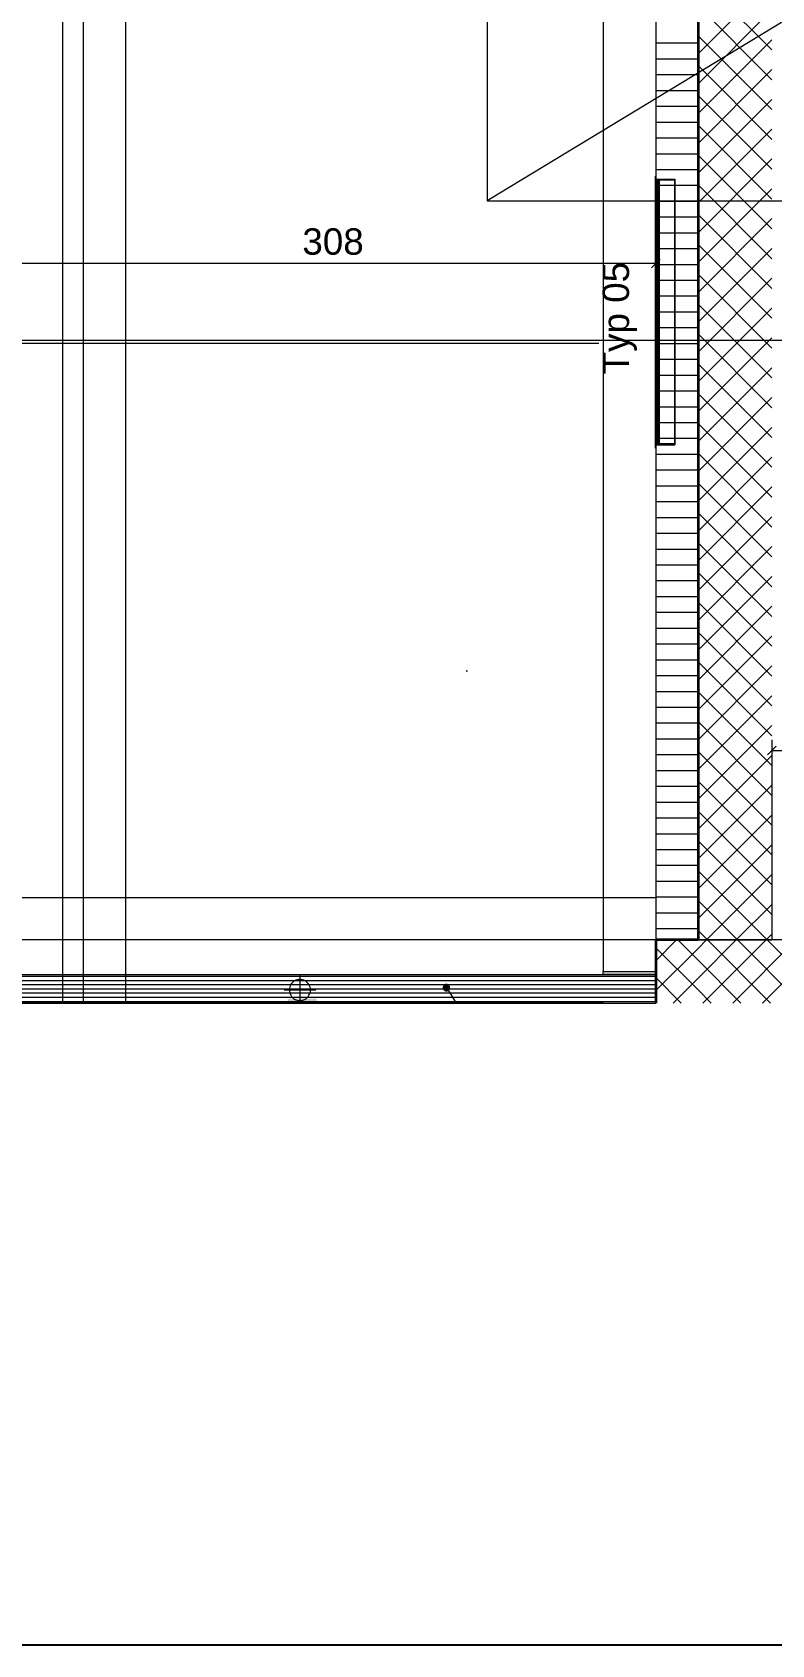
# Model space of a CAD drawing. Extents: x -1132 to 613, y -179 to 712.
# Drawn here: x -778.5 to -708.3, y -174.5 to -21.5 of the extents above; entities that cross this region are included whole.
import ezdxf
from ezdxf.lldxf.tags import DXFTag

# ---------------------------------------------------------------- set-up
doc = ezdxf.new("R2010")
doc.units = 0
doc.layers.get('0').update_dxf_attribs({"lineweight": 13})
for name, color, linetype, lineweight in [('A-____-NOTE-TEXT', 7, 'Continuous', 9), ('A-DETL-____-HDLN', 7, '_Verdeckte Linien_', 9), ('A-DETL-GENF-HDLN', 7, '_Verdeckte Linien_', 9), ('A-FLOR-____-OTLN', 7, 'Continuous', 9), ('A-FLOR-____-OVHD', 7, 'Strichpunkt - Fein', 9), ('A-WALL-____-MCUT', 7, 'Continuous', 35), ('A-WALL-____-PATT', 7, 'Continuous', 35), ('E-LITE-EQPM-OTLN', 7, 'Continuous', 9), ('M-EQPM-____-OTLN', 7, 'Continuous', 9), ('S-COLS-____-OTLN', 7, 'Continuous', 9), ('S-GRID-____-OTLN', 7, 'Continuous', 5), ('Text', 7, 'Continuous', 5)]:
    doc.layers.add(name, color=color, linetype=linetype, lineweight=lineweight)
for name, color, linetype, lineweight, true_color in [('EL01_VVV_Mass', 7, 'Continuous', 13, 0xb2b200), ('EL01_WAN_Kraft', 1, 'Continuous', 13, 0xff0000), ('EL01_WAN_Leuchten', 7, 'Continuous', 13, 0x0080ff), ('EL01_WAN_Leuchtentyp', 7, 'Continuous', 13, 0x0099ff)]:
    doc.layers.add(name, color=color, linetype=linetype, lineweight=lineweight, true_color=true_color)
doc.styles.get("Standard").update_dxf_attribs({"font": 'arial.ttf'})
tags = doc.linetypes.add('_Rasterlinie_', pattern=[0.375, 0.2, -0.05, 0.075, -0.05]).pattern_tags.tags
tags[10:11] = [DXFTag(74, 4), DXFTag(75, 0), DXFTag(340, '0'), DXFTag(46, 1.0), DXFTag(50, 0.0), DXFTag(44, 0.0), DXFTag(45, 0.0)]
tags[8:9] = [DXFTag(74, 4), DXFTag(75, 0), DXFTag(340, '0'), DXFTag(46, 1.0), DXFTag(50, 0.0), DXFTag(44, 0.0), DXFTag(45, 0.0)]
tags[6:7] = [DXFTag(74, 4), DXFTag(75, 0), DXFTag(340, '0'), DXFTag(46, 1.0), DXFTag(50, 0.0), DXFTag(44, 0.0), DXFTag(45, 0.0)]
tags[4:5] = [DXFTag(74, 4), DXFTag(75, 0), DXFTag(340, '0'), DXFTag(46, 1.0), DXFTag(50, 0.0), DXFTag(44, 0.0), DXFTag(45, 0.0)]
tags = doc.linetypes.add('_Verdeckte Linien_', pattern=[0.15, 0.1, -0.05]).pattern_tags.tags
tags[6:7] = [DXFTag(74, 4), DXFTag(75, 0), DXFTag(340, '0'), DXFTag(46, 1.0), DXFTag(50, 0.0), DXFTag(44, 0.0), DXFTag(45, 0.0)]
tags[4:5] = [DXFTag(74, 4), DXFTag(75, 0), DXFTag(340, '0'), DXFTag(46, 1.0), DXFTag(50, 0.0), DXFTag(44, 0.0), DXFTag(45, 0.0)]
tags = doc.linetypes.add('Strichpunkt - Fein', pattern=[0.2, 0.1, -0.05, 0, -0.05]).pattern_tags.tags
tags[10:11] = [DXFTag(74, 4), DXFTag(75, 0), DXFTag(340, '0'), DXFTag(46, 1.0), DXFTag(50, 0.0), DXFTag(44, 0.0), DXFTag(45, 0.0)]
tags[8:9] = [DXFTag(74, 4), DXFTag(75, 0), DXFTag(340, '0'), DXFTag(46, 1.0), DXFTag(50, 0.0), DXFTag(44, 0.0), DXFTag(45, 0.0)]
tags[6:7] = [DXFTag(74, 4), DXFTag(75, 0), DXFTag(340, '0'), DXFTag(46, 1.0), DXFTag(50, 0.0), DXFTag(44, 0.0), DXFTag(45, 0.0)]
tags[4:5] = [DXFTag(74, 4), DXFTag(75, 0), DXFTag(340, '0'), DXFTag(46, 1.0), DXFTag(50, 0.0), DXFTag(44, 0.0), DXFTag(45, 0.0)]

# ---------------------------------------------------------------- blocks, each defined once
blk = doc.blocks.new('Referenz-A0UNPDE96I', base_point=(-1115.89, -117.37))
at = {"layer": 'A-____-NOTE-TEXT', "color": 0, "linetype": 'Continuous', "lineweight": 5, "ltscale": 0.13}
for p, q in [((-753.69, -111.57), (-753.79, -111.66)), ((-753.58, -111.5), (-753.69, -111.57)), ((-753.47, -111.44), (-753.58, -111.5)), ((-753.34, -111.4), (-753.47, -111.44)), ((-753.21, -111.37), (-753.34, -111.4)), ((-753.08, -111.36), (-753.21, -111.37)), ((-753.08, -110.86), (-753.08, -113.6)), ((-752.95, -111.37), (-753.08, -111.36)), ((-752.82, -111.4), (-752.95, -111.37)), ((-752.7, -111.44), (-752.82, -111.4)), ((-752.58, -111.5), (-752.7, -111.44)), ((-752.47, -111.57), (-752.58, -111.5)), ((-752.38, -111.66), (-752.47, -111.57)), ((-754.58, -112.36), (-751.58, -112.36)), ((-754.07, -112.23), (-754.08, -112.36)), ((-754.08, -112.36), (-754.07, -112.49)), ((-754.05, -112.1), (-754.07, -112.23)), ((-754.07, -112.49), (-754.05, -112.62)), ((-754.01, -111.98), (-754.05, -112.1)), ((-754.05, -112.62), (-754.01, -112.75)), ((-753.95, -111.86), (-754.01, -111.98)), ((-754.01, -112.75), (-753.95, -112.86)), ((-753.88, -111.75), (-753.95, -111.86)), ((-753.95, -112.86), (-753.88, -112.97)), ((-753.79, -111.66), (-753.88, -111.75)), ((-753.88, -112.97), (-753.79, -113.07)), ((-753.79, -113.07), (-753.69, -113.16)), ((-753.69, -113.16), (-753.58, -113.23)), ((-752.58, -113.23), (-752.47, -113.16)), ((-752.47, -113.16), (-752.38, -113.07)), ((-752.29, -111.75), (-752.38, -111.66)), ((-752.38, -113.07), (-752.29, -112.97)), ((-752.22, -111.86), (-752.29, -111.75)), ((-752.29, -112.97), (-752.22, -112.86)), ((-752.16, -111.98), (-752.22, -111.86)), ((-752.22, -112.86), (-752.16, -112.75)), ((-752.12, -112.1), (-752.16, -111.98)), ((-752.16, -112.75), (-752.12, -112.62)), ((-752.09, -112.23), (-752.12, -112.1)), ((-752.12, -112.62), (-752.09, -112.49)), ((-752.08, -112.36), (-752.09, -112.23)), ((-752.09, -112.49), (-752.08, -112.36)), ((-753.58, -113.23), (-753.47, -113.29)), ((-753.47, -113.29), (-753.34, -113.33)), ((-753.34, -113.33), (-753.21, -113.35)), ((-753.21, -113.35), (-753.08, -113.36)), ((-753.08, -113.36), (-752.95, -113.35)), ((-752.95, -113.35), (-752.82, -113.33)), ((-752.82, -113.33), (-752.7, -113.29)), ((-752.7, -113.29), (-752.58, -113.23))]:
    blk.add_line(p, q, dxfattribs=at)
at = {"layer": 'A-____-NOTE-TEXT', "color": 7, "linetype": 'Continuous', "lineweight": 5, "ltscale": 0.13, "true_color": 0xffffff}
for points in [[(-754.25, -113.6), (-751.5, -113.6), (-754.25, -113.2)], [(-751.5, -113.6), (-754.25, -113.2), (-751.5, -113.2)]]:
    blk.add_solid(points, dxfattribs=at)
at = {"layer": 'A-DETL-____-HDLN', "color": 0, "linetype": '_Verdeckte Linien_', "ltscale": 0.13}
for p, q in [((-735.31, 186.48), (-735.31, -37.52)), ((-775.61, 1.48), (-775.61, -113.6)), ((-769.61, -113.6), (-769.61, -3.52)), ((-735.31, -37.52), (-510.21, -37.52)), ((-837.91, -51.02), (-724.71, -51.02))]:
    blk.add_line(p, q, dxfattribs=at)
at = {"layer": 'A-DETL-GENF-HDLN', "color": 0, "linetype": '_Verdeckte Linien_', "ltscale": 0.13}
blk.add_line((-365.61, 186.48), (-735.31, -37.52), dxfattribs=at)
at = {"layer": 'A-FLOR-____-OTLN', "color": 0, "linetype": 'Continuous', "ltscale": 0.13}
for p, q in [((-837.41, -110.9), (-724.31, -110.9)), ((-724.31, -110.9), (-724.31, -110.62)), ((-724.31, -110.89), (-719.31, -110.89)), ((-724.31, -113.6), (-837.41, -113.6)), ((-724.31, -113.6), (-724.31, -113.6))]:
    blk.add_line(p, q, dxfattribs=at)
at = {"layer": 'A-FLOR-____-OVHD', "color": 0, "linetype": 'Strichpunkt - Fein', "ltscale": 0.13}
for p, q in [((-719.31, -103.62), (-842.41, -103.62)), ((-231.11, -107.62), (-995.01, -107.62))]:
    blk.add_line(p, q, dxfattribs=at)
at = {"layer": 'A-WALL-____-MCUT', "color": 0, "linetype": 'Continuous', "ltscale": 0.35}
for p, q in [((-715.31, 261.68), (-715.31, -107.62)), ((-715.31, -107.62), (-719.31, -107.62)), ((-719.31, -107.62), (-719.31, -113.6))]:
    blk.add_line(p, q, dxfattribs=at)
at = {"layer": 'A-WALL-____-MCUT', "color": 0, "linetype": 'Continuous', "lineweight": 9, "ltscale": 0.13}
for p, q in [((-719.31, 90.34), (-719.31, -107.62)), ((-715.31, -107.62), (-708.31, -107.62))]:
    blk.add_line(p, q, dxfattribs=at)
at = {"layer": 'A-WALL-____-PATT', "color": 0, "linetype": 'Continuous', "lineweight": 9, "ltscale": 0.13}
for p, q in [((-715.31, -23.57), (-709.26, -17.52)), ((-708.31, -23.2), (-713.99, -17.52)), ((-708.31, -26.02), (-715.31, -19.02)), ((-715.31, -26.4), (-708.31, -19.4)), ((-715.31, -22.57), (-719.31, -22.57)), ((-708.31, -28.85), (-715.31, -21.85)), ((-715.31, -29.23), (-708.31, -22.23)), ((-715.31, -24.07), (-719.31, -24.07)), ((-715.31, -25.57), (-719.31, -25.57)), ((-708.31, -31.68), (-715.31, -24.68)), ((-715.31, -32.06), (-708.31, -25.06)), ((-715.31, -27.07), (-719.31, -27.07)), ((-708.31, -34.51), (-715.31, -27.51)), ((-715.31, -28.57), (-719.31, -28.57)), ((-715.31, -34.89), (-708.31, -27.89)), ((-715.31, -30.07), (-719.31, -30.07)), ((-708.31, -37.34), (-715.31, -30.34)), ((-715.31, -31.57), (-719.31, -31.57)), ((-715.31, -37.71), (-708.31, -30.71)), ((-715.31, -33.07), (-719.31, -33.07)), ((-708.31, -40.17), (-715.31, -33.17)), ((-715.31, -40.54), (-708.31, -33.54)), ((-715.31, -34.57), (-719.31, -34.57)), ((-715.31, -36.07), (-719.31, -36.07)), ((-708.31, -43), (-715.31, -36)), ((-715.31, -43.37), (-708.31, -36.37)), ((-715.31, -37.57), (-719.31, -37.57)), ((-715.31, -39.07), (-719.31, -39.07)), ((-708.31, -45.82), (-715.31, -38.82)), ((-715.31, -46.2), (-708.31, -39.2)), ((-715.31, -40.57), (-719.31, -40.57)), ((-715.31, -42.07), (-719.31, -42.07)), ((-708.31, -48.65), (-715.31, -41.65)), ((-715.31, -49.03), (-708.31, -42.03)), ((-715.31, -43.57), (-719.31, -43.57)), ((-715.31, -45.07), (-719.31, -45.07)), ((-708.31, -51.48), (-715.31, -44.48)), ((-715.31, -51.86), (-708.31, -44.86)), ((-715.31, -46.57), (-719.31, -46.57)), ((-708.31, -54.31), (-715.31, -47.31)), ((-715.31, -48.07), (-719.31, -48.07)), ((-715.31, -54.68), (-708.31, -47.68)), ((-715.31, -49.57), (-719.31, -49.57)), ((-708.31, -57.14), (-715.31, -50.14)), ((-715.31, -51.07), (-719.31, -51.07)), ((-715.31, -57.51), (-708.31, -50.51)), ((-715.31, -52.57), (-719.31, -52.57)), ((-708.31, -59.97), (-715.31, -52.97)), ((-715.31, -60.34), (-708.31, -53.34)), ((-715.31, -54.07), (-719.31, -54.07)), ((-715.31, -55.57), (-719.31, -55.57)), ((-708.31, -62.79), (-715.31, -55.79)), ((-715.31, -63.17), (-708.31, -56.17)), ((-715.31, -57.07), (-719.31, -57.07)), ((-715.31, -58.57), (-719.31, -58.57)), ((-708.31, -65.62), (-715.31, -58.62)), ((-715.31, -66), (-708.31, -59)), ((-715.31, -60.07), (-719.31, -60.07)), ((-715.31, -61.57), (-719.31, -61.57)), ((-708.31, -68.45), (-715.31, -61.45)), ((-715.31, -68.83), (-708.31, -61.83)), ((-715.31, -63.07), (-719.31, -63.07)), ((-715.31, -64.57), (-719.31, -64.57)), ((-708.31, -71.28), (-715.31, -64.28)), ((-715.31, -71.65), (-708.31, -64.65)), ((-715.31, -66.07), (-719.31, -66.07)), ((-708.31, -74.11), (-715.31, -67.11)), ((-715.31, -67.57), (-719.31, -67.57)), ((-715.31, -74.48), (-708.31, -67.48)), ((-715.31, -69.07), (-719.31, -69.07)), ((-708.31, -76.94), (-715.31, -69.94)), ((-715.31, -77.31), (-708.31, -70.31)), ((-715.31, -70.57), (-719.31, -70.57)), ((-715.31, -72.07), (-719.31, -72.07)), ((-708.31, -79.76), (-715.31, -72.76)), ((-715.31, -80.14), (-708.31, -73.14)), ((-715.31, -73.57), (-719.31, -73.57)), ((-715.31, -75.07), (-719.31, -75.07)), ((-708.31, -82.59), (-715.31, -75.59)), ((-715.31, -82.97), (-708.31, -75.97)), ((-715.31, -76.57), (-719.31, -76.57)), ((-715.31, -78.07), (-719.31, -78.07)), ((-708.31, -85.42), (-715.31, -78.42)), ((-715.31, -85.8), (-708.31, -78.8)), ((-715.31, -79.57), (-719.31, -79.57)), ((-715.31, -81.07), (-719.31, -81.07)), ((-715.31, -82.57), (-719.31, -82.57)), ((-708.31, -88.25), (-715.31, -81.25)), ((-715.31, -88.63), (-708.31, -81.63)), ((-715.31, -84.07), (-719.31, -84.07)), ((-708.31, -91.08), (-715.31, -84.08)), ((-715.31, -85.57), (-719.31, -85.57)), ((-715.31, -91.45), (-708.31, -84.45)), ((-715.31, -87.07), (-719.31, -87.07)), ((-708.31, -93.91), (-715.31, -86.91)), ((-715.31, -88.57), (-719.31, -88.57)), ((-715.31, -94.28), (-708.31, -87.28)), ((-715.31, -90.07), (-719.31, -90.07)), ((-708.31, -96.74), (-715.31, -89.74)), ((-715.31, -97.11), (-708.31, -90.11)), ((-715.31, -91.57), (-719.31, -91.57)), ((-715.31, -93.07), (-719.31, -93.07)), ((-708.31, -99.56), (-715.31, -92.56)), ((-715.31, -99.94), (-708.31, -92.94)), ((-715.31, -94.57), (-719.31, -94.57)), ((-715.31, -96.07), (-719.31, -96.07)), ((-708.31, -102.39), (-715.31, -95.39)), ((-715.31, -102.77), (-708.31, -95.77)), ((-715.31, -97.57), (-719.31, -97.57)), ((-715.31, -99.07), (-719.31, -99.07)), ((-708.31, -105.22), (-715.31, -98.22)), ((-715.31, -105.6), (-708.31, -98.6)), ((-715.31, -100.57), (-719.31, -100.57)), ((-715.31, -102.07), (-719.31, -102.07)), ((-708.74, -107.62), (-715.31, -101.05)), ((-714.51, -107.62), (-708.31, -101.42)), ((-715.31, -103.57), (-719.31, -103.57)), ((-711.57, -107.62), (-715.31, -103.88)), ((-715.31, -105.07), (-719.31, -105.07)), ((-711.68, -107.62), (-708.31, -104.25)), ((-715.31, -106.57), (-719.31, -106.57)), ((-714.4, -107.62), (-715.31, -106.71)), ((-719.31, -109.6), (-717.34, -107.62)), ((-715.31, -112.36), (-719.31, -108.36)), ((-719.31, -112.42), (-715.31, -108.42)), ((-715.31, -109.53), (-717.23, -107.62)), ((-715.31, -108.42), (-714.51, -107.62)), ((-715.31, -111.25), (-711.68, -107.62)), ((-714.84, -113.6), (-708.86, -107.62)), ((-708.42, -113.6), (-714.4, -107.62)), ((-712.01, -113.6), (-706.03, -107.62)), ((-705.59, -113.6), (-711.57, -107.62)), ((-709.18, -113.6), (-703.2, -107.62)), ((-708.86, -107.62), (-708.31, -107.08)), ((-702.76, -113.6), (-708.74, -107.62)), ((-711.25, -113.6), (-715.31, -109.53)), ((-716.9, -113.6), (-719.31, -111.19)), ((-717.67, -113.6), (-715.31, -111.25)), ((-714.07, -113.6), (-715.31, -112.36))]:
    blk.add_line(p, q, dxfattribs=at)
at = {"layer": 'E-LITE-EQPM-OTLN', "color": 0, "linetype": 'Continuous', "ltscale": 0.13}
for p, q in [((-719.35, -35.17), (-719.31, -35.17)), ((-719.35, -35.17), (-719.31, -35.17)), ((-719.35, -35.17), (-719.35, -60.96)), ((-719.35, -35.56), (-719.35, -35.17)), ((-719.31, -35.56), (-719.35, -35.56)), ((-719.35, -35.56), (-719.35, -60.56)), ((-719.31, -35.56), (-719.35, -35.56)), ((-719.35, -60.56), (-719.35, -35.56)), ((-719.35, -35.56), (-719.35, -60.56)), ((-719.31, -60.56), (-719.35, -60.56)), ((-719.35, -60.96), (-719.35, -60.56)), ((-719.35, -60.56), (-719.31, -60.56)), ((-719.35, -60.96), (-719.31, -60.96)), ((-719.31, -60.96), (-719.35, -60.96))]:
    blk.add_line(p, q, dxfattribs=at)
at = {"layer": 'M-EQPM-____-OTLN', "color": 0, "linetype": 'Continuous', "ltscale": 0.13}
for p, q in [((-842.41, -111.05), (-719.31, -111.05)), ((-842.41, -111.45), (-719.31, -111.45)), ((-719.31, -110.89), (-724.31, -110.89)), ((-724.31, -110.89), (-719.31, -110.89)), ((-719.31, -110.9), (-724.31, -110.9)), ((-842.41, -111.85), (-719.31, -111.85)), ((-842.41, -112.25), (-719.31, -112.25)), ((-842.41, -112.65), (-719.31, -112.65)), ((-842.41, -113.05), (-719.31, -113.05)), ((-842.41, -113.45), (-719.31, -113.45)), ((-842.41, -113.6), (-719.31, -113.6))]:
    blk.add_line(p, q, dxfattribs=at)
at = {"layer": 'S-COLS-____-OTLN', "color": 0, "linetype": 'Continuous', "ltscale": 0.13}
for p, q in [((-724.31, 72.33), (-724.31, -51.33)), ((-724.31, -51.33), (-724.31, -110.62)), ((-724.31, -110.62), (-719.31, -110.62))]:
    blk.add_line(p, q, dxfattribs=at)
at = {"layer": 'S-GRID-____-OTLN', "color": 0, "linetype": '_Rasterlinie_', "ltscale": 0.13}
for p, q in [((-773.61, -113.6), (-773.61, 631.48)), ((-1107.61, -50.72), (103.38, -50.72))]:
    blk.add_line(p, q, dxfattribs=at)
at = {"layer": 'Text', "color": 0, "linetype": 'Continuous', "ltscale": 0.13}
for p, q in [((-739.47, -112.07), (-739.48, -112.1)), ((-739.48, -112.1), (-739.48, -112.14)), ((-739.48, -112.14), (-739.48, -112.18)), ((-739.48, -112.18), (-739.47, -112.22)), ((-739.46, -112.03), (-739.47, -112.07)), ((-739.47, -112.22), (-739.46, -112.26)), ((-739.44, -111.99), (-739.46, -112.03)), ((-739.46, -112.26), (-739.44, -112.29)), ((-739.42, -111.96), (-739.44, -111.99)), ((-739.44, -112.29), (-739.42, -112.33)), ((-739.39, -111.93), (-739.42, -111.96)), ((-739.42, -112.33), (-739.39, -112.36)), ((-739.36, -111.91), (-739.39, -111.93)), ((-739.39, -112.36), (-739.36, -112.38)), ((-739.33, -111.88), (-739.36, -111.91)), ((-739.36, -112.38), (-739.33, -112.4)), ((-739.3, -111.87), (-739.33, -111.88)), ((-739.33, -112.4), (-739.3, -112.42)), ((-739.26, -111.85), (-739.3, -111.87)), ((-739.3, -112.42), (-739.26, -112.43)), ((-739.22, -111.85), (-739.26, -111.85)), ((-739.26, -112.43), (-739.22, -112.44)), ((-739.18, -111.84), (-739.22, -111.85)), ((-739.22, -112.44), (-739.18, -112.44)), ((-739.14, -111.85), (-739.18, -111.84)), ((-739.18, -112.14), (-738.27, -113.6)), ((-739.18, -112.44), (-739.14, -112.44)), ((-739.1, -111.85), (-739.14, -111.85)), ((-739.14, -112.44), (-739.1, -112.43)), ((-739.07, -111.87), (-739.1, -111.85)), ((-739.1, -112.43), (-739.07, -112.42)), ((-739.03, -111.88), (-739.07, -111.87)), ((-739.07, -112.42), (-739.03, -112.4)), ((-739, -111.91), (-739.03, -111.88)), ((-739.03, -112.4), (-739, -112.38)), ((-738.97, -111.93), (-739, -111.91)), ((-739, -112.38), (-738.97, -112.36)), ((-738.94, -111.96), (-738.97, -111.93)), ((-738.97, -112.36), (-738.94, -112.33)), ((-738.92, -111.99), (-738.94, -111.96)), ((-738.94, -112.33), (-738.92, -112.29)), ((-738.9, -112.03), (-738.92, -111.99)), ((-738.92, -112.29), (-738.9, -112.26)), ((-738.89, -112.07), (-738.9, -112.03)), ((-738.9, -112.26), (-738.89, -112.22)), ((-738.88, -112.1), (-738.89, -112.07)), ((-738.89, -112.22), (-738.88, -112.18)), ((-738.88, -112.14), (-738.88, -112.1)), ((-738.88, -112.18), (-738.88, -112.14))]:
    blk.add_line(p, q, dxfattribs=at)
for points in [[(-739.47, -112.1), (-739.48, -112.1), (-739.47, -112.05)], [(-739.48, -112.14), (-739.48, -112.14), (-739.48, -112.1)], [(-739.47, -112.19), (-739.48, -112.19), (-739.48, -112.1)], [(-739.47, -112.24), (-739.47, -112.1), (-739.48, -112.1)], [(-739.48, -112.19), (-739.48, -112.14), (-739.48, -112.14)], [(-739.47, -112.24), (-739.47, -112.19), (-739.48, -112.19)], [(-739.45, -112.05), (-739.47, -112.05), (-739.45, -112.01)], [(-739.45, -112.24), (-739.47, -112.24), (-739.47, -112.05)], [(-739.45, -112.28), (-739.45, -112.05), (-739.47, -112.05)], [(-739.45, -112.28), (-739.45, -112.24), (-739.47, -112.24)], [(-739.42, -112.01), (-739.45, -112.01), (-739.42, -111.97)], [(-739.43, -112.28), (-739.45, -112.28), (-739.45, -112.01)], [(-739.42, -112.32), (-739.42, -112.01), (-739.45, -112.01)], [(-739.42, -112.32), (-739.43, -112.28), (-739.45, -112.28)], [(-739.39, -111.97), (-739.42, -111.97), (-739.39, -111.93)], [(-739.4, -112.32), (-739.42, -112.32), (-739.42, -111.97)], [(-739.39, -112.36), (-739.39, -111.97), (-739.42, -111.97)], [(-739.39, -112.36), (-739.4, -112.32), (-739.42, -112.32)], [(-739.36, -111.93), (-739.39, -111.93), (-739.36, -111.9)], [(-739.36, -112.36), (-739.39, -112.36), (-739.39, -111.93)], [(-739.36, -112.39), (-739.36, -111.93), (-739.39, -111.93)], [(-739.36, -112.39), (-739.36, -112.36), (-739.39, -112.36)], [(-739.32, -111.9), (-739.36, -111.9), (-739.32, -111.88)], [(-739.32, -112.39), (-739.36, -112.39), (-739.36, -111.9)], [(-739.32, -112.41), (-739.32, -111.9), (-739.36, -111.9)], [(-739.32, -112.41), (-739.32, -112.39), (-739.36, -112.39)], [(-739.27, -111.88), (-739.32, -111.88), (-739.27, -111.86)], [(-739.28, -112.41), (-739.32, -112.41), (-739.32, -111.88)], [(-739.27, -112.43), (-739.27, -111.88), (-739.32, -111.88)], [(-739.27, -112.43), (-739.28, -112.41), (-739.32, -112.41)], [(-739.23, -111.86), (-739.27, -111.86), (-739.23, -111.85)], [(-739.23, -112.43), (-739.27, -112.43), (-739.27, -111.86)], [(-739.23, -112.44), (-739.23, -111.86), (-739.27, -111.86)], [(-739.23, -112.44), (-739.23, -112.43), (-739.27, -112.43)], [(-739.18, -111.85), (-739.23, -111.85), (-739.18, -111.84)], [(-739.18, -112.44), (-739.23, -112.44), (-739.23, -111.85)], [(-739.18, -112.44), (-739.18, -111.85), (-739.23, -111.85)], [(-739.18, -112.44), (-739.18, -112.44), (-739.23, -112.44)], [(-739.13, -112.44), (-739.18, -112.44), (-739.18, -111.84)], [(-739.13, -111.85), (-739.18, -111.85), (-739.18, -111.84)], [(-739.13, -112.44), (-739.13, -111.85), (-739.18, -111.85)], [(-739.18, -112.44), (-739.13, -112.44), (-739.18, -112.44)], [(-739.09, -112.43), (-739.13, -112.43), (-739.13, -111.85)], [(-739.09, -111.86), (-739.13, -111.86), (-739.13, -111.85)], [(-739.09, -112.43), (-739.09, -111.86), (-739.13, -111.86)], [(-739.13, -112.44), (-739.09, -112.43), (-739.13, -112.43)], [(-739.05, -112.41), (-739.09, -112.41), (-739.09, -111.86)], [(-739.05, -111.88), (-739.09, -111.88), (-739.09, -111.86)], [(-739.05, -112.41), (-739.05, -111.88), (-739.09, -111.88)], [(-739.09, -112.43), (-739.05, -112.41), (-739.09, -112.41)], [(-739.01, -112.39), (-739.05, -112.39), (-739.05, -111.88)], [(-739.01, -111.9), (-739.04, -111.9), (-739.05, -111.88)], [(-739.05, -112.41), (-739.01, -112.39), (-739.05, -112.39)], [(-739.01, -112.39), (-739.01, -111.9), (-739.04, -111.9)], [(-738.97, -112.36), (-739.01, -112.36), (-739.01, -111.9)], [(-738.97, -111.93), (-739, -111.93), (-739.01, -111.9)], [(-739.01, -112.39), (-738.97, -112.36), (-739.01, -112.36)], [(-738.97, -112.36), (-738.97, -111.93), (-739, -111.93)], [(-738.94, -112.32), (-738.97, -112.32), (-738.97, -111.93)], [(-738.94, -111.97), (-738.97, -111.97), (-738.97, -111.93)], [(-738.94, -112.32), (-738.94, -111.97), (-738.97, -111.97)], [(-738.97, -112.36), (-738.94, -112.32), (-738.97, -112.32)], [(-738.91, -112.28), (-738.94, -112.28), (-738.94, -111.97)], [(-738.91, -112.01), (-738.94, -112.01), (-738.94, -111.97)], [(-738.91, -112.28), (-738.91, -112.01), (-738.94, -112.01)], [(-738.94, -112.32), (-738.91, -112.28), (-738.94, -112.28)], [(-738.9, -112.24), (-738.91, -112.24), (-738.91, -112.01)], [(-738.9, -112.05), (-738.91, -112.05), (-738.91, -112.01)], [(-738.9, -112.24), (-738.9, -112.05), (-738.91, -112.05)], [(-738.91, -112.28), (-738.9, -112.24), (-738.91, -112.24)], [(-738.89, -112.19), (-738.9, -112.19), (-738.9, -112.05)], [(-738.89, -112.1), (-738.89, -112.1), (-738.9, -112.05)], [(-738.9, -112.24), (-738.89, -112.19), (-738.9, -112.19)], [(-738.89, -112.19), (-738.89, -112.1), (-738.89, -112.1)], [(-738.88, -112.14), (-738.89, -112.14), (-738.89, -112.1)], [(-738.89, -112.19), (-738.88, -112.14), (-738.89, -112.14)]]:
    blk.add_solid(points, dxfattribs=at)
blk = doc.blocks.new('IfcFlowTerminal-A0UNPEVX6I', base_point=(-719.35, -60.96))
at = {"color": 0, "lineweight": -2}
for p, q in [((-719.35, -60.96), (-719.35, -35.17)), ((-719.35, -35.17), (-719.31, -35.17)), ((-719.35, -35.17), (-719.35, -35.17)), ((-719.35, -35.17), (-719.31, -35.17)), ((-719.35, -35.17), (-719.35, -60.96)), ((-719.31, -35.17), (-719.31, -60.96)), ((-719.31, -35.17), (-719.31, -35.17)), ((-719.31, -60.96), (-719.31, -35.17)), ((-717.51, -35.56), (-719.35, -35.56)), ((-719.35, -35.56), (-719.35, -60.56)), ((-717.51, -35.56), (-719.35, -35.56)), ((-719.35, -35.56), (-719.35, -35.56)), ((-719.35, -35.56), (-719.35, -60.56)), ((-719.31, -60.66), (-719.31, -35.46)), ((-719.31, -35.46), (-717.51, -35.46)), ((-719.31, -35.46), (-719.31, -35.46)), ((-719.31, -35.46), (-717.51, -35.46)), ((-719.31, -35.46), (-719.31, -60.66)), ((-719.15, -35.56), (-719.15, -60.56)), ((-719.15, -60.56), (-719.15, -35.56)), ((-719.15, -35.56), (-719.15, -35.56)), ((-719.15, -35.56), (-718.99, -35.56)), ((-718.99, -35.56), (-719.15, -35.56)), ((-718.99, -35.56), (-718.99, -35.56)), ((-718.99, -35.56), (-718.99, -60.56)), ((-718.99, -60.56), (-718.99, -35.56)), ((-717.51, -35.46), (-717.51, -60.66)), ((-717.51, -35.46), (-717.51, -35.46)), ((-717.51, -35.46), (-717.51, -60.66)), ((-717.51, -60.56), (-717.51, -35.56)), ((-717.51, -35.56), (-717.51, -35.56)), ((-717.51, -35.56), (-717.51, -60.56)), ((-717.51, -60.56), (-719.35, -60.56)), ((-719.35, -60.56), (-719.35, -60.56)), ((-719.35, -60.56), (-717.51, -60.56)), ((-719.35, -60.96), (-719.35, -60.96)), ((-719.35, -60.96), (-719.31, -60.96)), ((-719.31, -60.96), (-719.35, -60.96)), ((-719.31, -60.66), (-719.31, -60.66)), ((-719.31, -60.66), (-717.51, -60.66)), ((-717.51, -60.66), (-719.31, -60.66)), ((-719.31, -60.96), (-719.31, -60.96)), ((-719.15, -60.56), (-719.15, -60.56)), ((-718.99, -60.56), (-719.15, -60.56)), ((-718.99, -60.56), (-719.15, -60.56)), ((-718.99, -60.56), (-718.99, -60.56)), ((-717.51, -60.56), (-717.51, -60.56)), ((-717.51, -60.66), (-717.51, -60.66))]:
    blk.add_line(p, q, dxfattribs=at)
blk = doc.blocks.new('Maß-A0UNPF776I', base_point=(-781.28, -107.62))
at = {"color": 0, "lineweight": -2}
for p, q in [((-780.86, -44.45), (-780.86, -17.65)), ((-719.31, -42.45), (-719.31, -107.62)), ((-781.28, -43.87), (-780.45, -43.04)), ((-719.31, -43.45), (-780.86, -43.45)), ((-719.73, -43.87), (-718.9, -43.04))]:
    blk.add_line(p, q, dxfattribs=at)
at = {"color": 0, "lineweight": -2, "insert": (-752.85, -40.12), "char_height": 2.5, "attachment_point": 1}
blk.add_mtext('{\\fArial;308}', dxfattribs=at)
blk = doc.blocks.new('Maß-A0UNPFZD6I', base_point=(-708.73, -107.62))
at = {"color": 0, "lineweight": -2}
for p, q in [((-675.18, -90.65), (-675.18, -86.1)), ((-708.31, -88.65), (-708.31, -107.62)), ((-707.9, -89.24), (-708.73, -90.07)), ((-708.31, -89.65), (-675.18, -89.65)), ((-674.77, -89.24), (-675.6, -90.07))]:
    blk.add_line(p, q, dxfattribs=at)
at = {"color": 0, "lineweight": -2, "insert": (-694.39, -86.32), "char_height": 2.5, "attachment_point": 1}
blk.add_mtext('{\\fArial;166}', dxfattribs=at)
blk = doc.blocks.new('MText-A0UNPG5V6I', base_point=(-724.36, -53.98))
at = {"color": 0, "linetype": 'ByBlock', "lineweight": -2, "ltscale": 0.13, "insert": (-724.36, -53.98), "char_height": 2.5, "attachment_point": 1, "rotation": 90}
blk.add_mtext('{\\fArial;Typ 05}', dxfattribs=at)
blk = doc.blocks.new('Anschlusspunkt-A0UNPG7B6I', base_point=(-737.27, -82.14))
at = {"color": 0, "linetype": 'ByBlock', "lineweight": -2, "ltscale": 0.13}
for p, q in [((-737.26, -82.09), (-737.27, -82.09)), ((-737.27, -82.09), (-737.27, -82.09)), ((-737.27, -82.09), (-737.27, -82.1)), ((-737.27, -82.1), (-737.27, -82.1)), ((-737.27, -82.1), (-737.27, -82.1)), ((-737.27, -82.1), (-737.27, -82.11)), ((-737.27, -82.11), (-737.27, -82.11)), ((-737.27, -82.11), (-737.27, -82.11)), ((-737.27, -82.11), (-737.27, -82.12)), ((-737.27, -82.12), (-737.27, -82.12)), ((-737.27, -82.12), (-737.27, -82.13)), ((-737.27, -82.13), (-737.26, -82.13)), ((-737.25, -82.08), (-737.26, -82.08)), ((-737.26, -82.08), (-737.26, -82.08)), ((-737.26, -82.08), (-737.26, -82.09)), ((-737.26, -82.13), (-737.26, -82.13)), ((-737.26, -82.13), (-737.26, -82.13)), ((-737.26, -82.13), (-737.25, -82.13)), ((-737.24, -82.08), (-737.25, -82.08)), ((-737.25, -82.08), (-737.25, -82.08)), ((-737.25, -82.08), (-737.25, -82.08)), ((-737.25, -82.13), (-737.25, -82.14)), ((-737.25, -82.14), (-737.25, -82.14)), ((-737.25, -82.14), (-737.24, -82.14)), ((-737.23, -82.08), (-737.24, -82.08)), ((-737.24, -82.08), (-737.24, -82.08)), ((-737.24, -82.08), (-737.24, -82.08)), ((-737.24, -82.14), (-737.23, -82.13)), ((-737.24, -82.14), (-737.24, -82.14)), ((-737.24, -82.14), (-737.24, -82.14)), ((-737.22, -82.09), (-737.23, -82.08)), ((-737.23, -82.08), (-737.23, -82.08)), ((-737.23, -82.08), (-737.23, -82.08)), ((-737.23, -82.13), (-737.23, -82.13)), ((-737.23, -82.13), (-737.23, -82.13)), ((-737.23, -82.13), (-737.22, -82.13)), ((-737.22, -82.1), (-737.22, -82.09)), ((-737.22, -82.09), (-737.22, -82.09)), ((-737.22, -82.09), (-737.22, -82.09)), ((-737.21, -82.1), (-737.22, -82.1)), ((-737.22, -82.12), (-737.21, -82.11)), ((-737.22, -82.13), (-737.22, -82.12)), ((-737.22, -82.12), (-737.22, -82.12)), ((-737.22, -82.13), (-737.22, -82.13)), ((-737.21, -82.11), (-737.21, -82.1)), ((-737.21, -82.1), (-737.21, -82.1)), ((-737.21, -82.11), (-737.21, -82.11)), ((-737.21, -82.11), (-737.21, -82.11))]:
    blk.add_line(p, q, dxfattribs=at)
for points in [[(-737.21, -82.1), (-737.27, -82.1), (-737.22, -82.09)], [(-737.27, -82.1), (-737.22, -82.09), (-737.27, -82.09)], [(-737.22, -82.09), (-737.27, -82.09), (-737.22, -82.09)], [(-737.27, -82.09), (-737.22, -82.09), (-737.27, -82.09)], [(-737.22, -82.09), (-737.27, -82.09), (-737.22, -82.09)], [(-737.27, -82.09), (-737.22, -82.09), (-737.26, -82.09)], [(-737.21, -82.11), (-737.27, -82.11), (-737.21, -82.1)], [(-737.27, -82.11), (-737.21, -82.1), (-737.27, -82.1)], [(-737.21, -82.1), (-737.27, -82.1), (-737.21, -82.1)], [(-737.27, -82.1), (-737.21, -82.1), (-737.27, -82.1)], [(-737.22, -82.12), (-737.27, -82.12), (-737.21, -82.11)], [(-737.27, -82.12), (-737.21, -82.11), (-737.27, -82.11)], [(-737.21, -82.11), (-737.27, -82.11), (-737.21, -82.11)], [(-737.27, -82.11), (-737.21, -82.11), (-737.27, -82.11)], [(-737.21, -82.11), (-737.27, -82.11), (-737.21, -82.11)], [(-737.27, -82.11), (-737.21, -82.11), (-737.27, -82.11)], [(-737.26, -82.13), (-737.22, -82.12), (-737.27, -82.12)], [(-737.22, -82.12), (-737.27, -82.12), (-737.22, -82.12)], [(-737.27, -82.12), (-737.22, -82.12), (-737.27, -82.12)], [(-737.22, -82.09), (-737.26, -82.09), (-737.23, -82.08)], [(-737.26, -82.09), (-737.23, -82.08), (-737.26, -82.08)], [(-737.23, -82.08), (-737.26, -82.08), (-737.23, -82.08)], [(-737.26, -82.08), (-737.23, -82.08), (-737.26, -82.08)], [(-737.23, -82.08), (-737.26, -82.08), (-737.24, -82.08)], [(-737.26, -82.08), (-737.24, -82.08), (-737.25, -82.08)], [(-737.22, -82.09), (-737.26, -82.09), (-737.22, -82.09)], [(-737.26, -82.09), (-737.22, -82.09), (-737.26, -82.09)], [(-737.22, -82.13), (-737.26, -82.13), (-737.22, -82.12)], [(-737.25, -82.14), (-737.23, -82.13), (-737.26, -82.13)], [(-737.23, -82.13), (-737.26, -82.13), (-737.23, -82.13)], [(-737.26, -82.13), (-737.23, -82.13), (-737.26, -82.13)], [(-737.23, -82.13), (-737.26, -82.13), (-737.22, -82.13)], [(-737.26, -82.13), (-737.22, -82.13), (-737.26, -82.13)], [(-737.22, -82.13), (-737.26, -82.13), (-737.22, -82.13)], [(-737.26, -82.13), (-737.22, -82.13), (-737.26, -82.13)], [(-737.24, -82.08), (-737.25, -82.08), (-737.24, -82.08)], [(-737.25, -82.08), (-737.24, -82.08), (-737.25, -82.08)], [(-737.24, -82.08), (-737.25, -82.08), (-737.24, -82.08)], [(-737.24, -82.14), (-737.25, -82.14), (-737.23, -82.13)], [(-737.24, -82.14), (-737.24, -82.14), (-737.25, -82.14)], [(-737.24, -82.14), (-737.25, -82.14), (-737.24, -82.14)], [(-737.25, -82.14), (-737.24, -82.14), (-737.25, -82.14)]]:
    blk.add_solid(points, dxfattribs=at)

msp = doc.modelspace()

# ---------------------------------------------------------------- linework, layer by layer
at = {"color": 0, "linetype": 'ByBlock', "lineweight": -2, "ltscale": 0.13}
msp.add_line((-1132.42, -174.47), (607.58, -174.47), dxfattribs=at)

# ---------------------------------------------------------------- block references
at = {"color": 9, "lineweight": 25, "ltscale": 0.25, "true_color": 0xc0c0c0}
msp.add_blockref('Referenz-A0UNPDE96I', (-1115.89, -117.37), dxfattribs=at)
at = {"layer": 'EL01_VVV_Mass', "linetype": 'Continuous', "ltscale": 0.13}
for name, p in [('Maß-A0UNPF776I', (-781.28, -107.62)), ('Maß-A0UNPFZD6I', (-708.73, -107.62))]:
    msp.add_blockref(name, p, dxfattribs=at)
at = {"layer": 'EL01_WAN_Kraft', "ltscale": 0.13}
msp.add_blockref('Anschlusspunkt-A0UNPG7B6I', (-737.27, -82.14), dxfattribs=at)
at = {"layer": 'EL01_WAN_Leuchten', "ltscale": 0.13}
msp.add_blockref('IfcFlowTerminal-A0UNPEVX6I', (-719.35, -60.96), dxfattribs=at)
at = {"layer": 'EL01_WAN_Leuchtentyp', "ltscale": 0.13}
msp.add_blockref('MText-A0UNPG5V6I', (-724.36, -53.98), dxfattribs=at)

doc.saveas('drawing.dxf')
